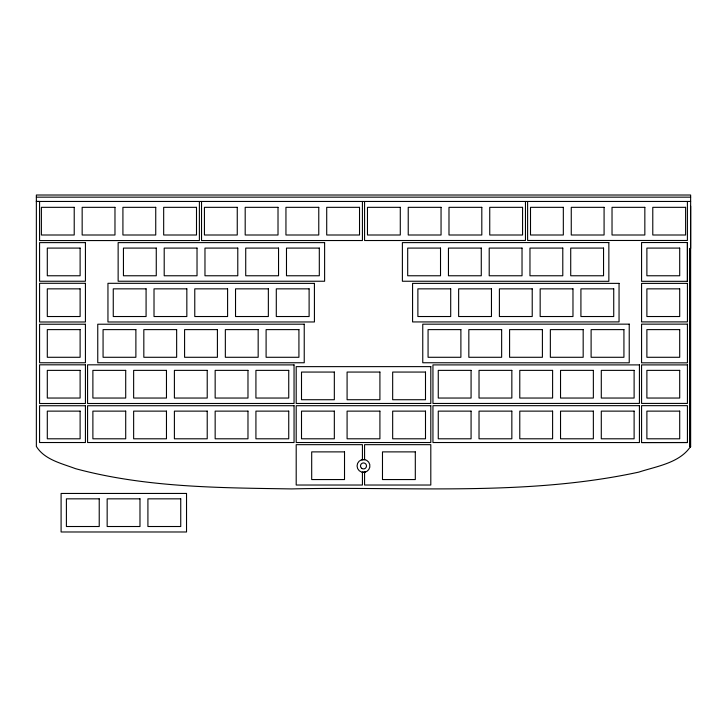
<?xml version="1.0" encoding="UTF-8"?>
<svg xmlns="http://www.w3.org/2000/svg" width="727" height="727" viewBox="0 0 727 727"><rect width="100%" height="100%" fill="white"/><g stroke="black" fill="none" stroke-linecap="round" stroke-linejoin="round"><path stroke-width="1.09" d="M199.389 201.461L199.389 240.555L39.576 240.573L39.576 201.461L36.35 201.461L690.641 201.461M201.533 201.461L201.533 240.555L362.428 240.528L362.419 201.461M690.641 206.141L690.641 446.414C679.6 463.099 656.499 466.28 638.815 472.114C524.939 496.723 407.102 486.163 291.672 488.917C219.418 487.808 145.791 487.617 75.535 468.67C61.904 463.49 44.465 459.764 36.359 446.414L36.359 195.018L690.641 195.018L690.65 248.416L689.559 248.416L689.569 446.414L690.641 446.414L690.414 447.205M641.577 442.561L641.568 405.666L687.424 405.657L687.424 442.525L641.577 442.561L687.424 442.525M361.446 459.827A6.434 6.434 0 0 1 369.807 467.188A6.434 6.434 0 0 1 359.247 470.751A6.434 6.434 0 0 1 361.446 459.827L364.772 459.609M365.554 472.023L362.228 472.232M36.359 197.162L690.641 197.162M687.406 242.518L641.568 242.545L641.568 281.313L687.424 281.331L687.406 242.518L687.406 281.331M687.406 201.461L687.406 240.473L527.611 240.473L527.611 201.461M525.467 201.461L525.467 240.473L364.581 240.528L364.572 201.461M364.572 459.6L364.572 444.67L430.802 444.67L430.802 485.027L364.572 485.027L364.572 472.214M362.428 459.628L362.428 444.67L296.198 444.67L296.198 485.027L362.428 485.027L362.428 472.241M85.432 283.303L85.432 321.988L39.576 321.997L39.576 283.285L85.432 283.303M74.218 207.331L41.394 207.331L41.394 235.003L74.218 235.003L74.218 207.331M114.975 207.331L82.16 207.331L82.16 235.003L114.975 235.003L114.975 207.331M155.742 207.331L122.918 207.331L122.918 235.003L155.742 235.003L155.742 207.331M196.499 207.331L163.675 207.331L163.675 235.003L196.499 235.003L196.499 207.331M237.256 207.331L204.432 207.331L204.432 235.003L237.256 235.003L237.256 207.331M278.014 207.331L245.19 207.331L245.19 235.003L278.014 235.003L278.014 207.331M318.771 207.331L285.947 207.331L285.947 235.003L318.771 235.003L318.771 207.331M359.529 207.331L326.714 207.331L326.714 235.003L359.529 235.003L359.529 207.331M400.286 207.331L367.471 207.331L367.471 235.003L400.286 235.003L400.286 207.331M441.053 207.331L408.229 207.331L408.229 235.003L441.053 235.003L441.053 207.331M481.81 207.331L448.986 207.331L448.986 235.003L481.81 235.003L481.81 207.331M522.568 207.331L489.744 207.331L489.744 235.003L522.568 235.003L522.568 207.331M563.325 207.331L530.501 207.331L530.501 235.003L563.325 235.003L563.325 207.331M604.082 207.331L571.258 207.331L571.258 235.003L604.082 235.003L604.082 207.331M644.84 207.331L612.025 207.331L612.025 235.003L644.84 235.003L644.84 207.331M685.606 207.331L652.782 207.331L652.782 235.003L685.606 235.003L685.606 207.331M85.432 242.618L39.576 242.618L39.576 281.24L85.432 281.24L85.432 242.618M324.615 242.618L118.137 242.618L118.137 281.24L324.615 281.24L324.615 242.618M608.853 242.545L402.385 242.618L402.385 281.24L608.853 281.313L608.853 242.545M80.115 248.089L47.3 248.089L47.3 275.769L80.115 275.769L80.115 248.089M156.269 248.089L123.445 248.089L123.445 275.769L156.269 275.769L156.269 248.089M197.026 248.089L164.202 248.089L164.202 275.769L197.026 275.769L197.026 248.089M237.784 248.089L204.969 248.089L204.969 275.769L237.784 275.769L237.784 248.089M278.541 248.089L245.726 248.089L245.726 275.769L278.541 275.769L278.541 248.089M319.307 248.089L286.483 248.089L286.483 275.769L319.307 275.769L319.307 248.089M440.517 248.089L407.693 248.089L407.693 275.769L440.517 275.769L440.517 248.089M481.274 248.089L448.45 248.089L448.45 275.769L481.274 275.769L481.274 248.089M522.031 248.089L489.207 248.089L489.207 275.769L522.031 275.769L522.031 248.089M562.789 248.089L529.965 248.089L529.965 275.769L562.789 275.769L562.789 248.089M603.546 248.089L570.722 248.089L570.722 275.769L603.546 275.769L603.546 248.089M679.7 248.089L646.885 248.089L646.885 275.769L679.7 275.769L679.7 248.089M314.418 283.385L107.95 283.312L107.95 321.988L314.428 321.961L314.418 283.385M619.05 283.376L412.572 283.385L412.582 321.934L619.05 321.907L619.05 283.376M687.424 283.385L641.568 283.385L641.568 321.907L687.424 321.897L687.424 283.385M80.115 288.855L47.3 288.855L47.3 316.527L80.115 316.527L80.115 288.855M146.082 288.855L113.258 288.855L113.258 316.527L146.082 316.527L146.082 288.855M186.839 288.855L154.015 288.855L154.015 316.527L186.839 316.527L186.839 288.855M227.596 288.855L194.772 288.855L194.772 316.527L227.596 316.527L227.596 288.855M268.354 288.855L235.53 288.855L235.53 316.527L268.354 316.527L268.354 288.855M309.111 288.855L276.296 288.855L276.296 316.527L309.111 316.527L309.111 288.855M450.704 288.855L417.88 288.855L417.88 316.527L450.704 316.527L450.704 288.855M491.461 288.855L458.637 288.855L458.637 316.527L491.461 316.527L491.461 288.855M532.219 288.855L499.394 288.855L499.394 316.527L532.219 316.527L532.219 288.855M572.976 288.855L540.161 288.855L540.161 316.527L572.976 316.527L572.976 288.855M613.733 288.855L580.918 288.855L580.918 316.527L613.733 316.527L613.733 288.855M679.7 288.855L646.885 288.855L646.885 316.527L679.7 316.527L679.7 288.855M85.422 324.233L39.576 324.233L39.576 362.755L85.432 362.755L85.422 324.233M304.231 324.197L97.754 324.224L97.763 362.755L304.231 362.755L304.231 324.197M629.228 324.151L422.76 324.178L422.76 362.755L629.237 362.828L629.228 324.151M687.424 324.142L641.568 324.151L641.577 362.828L687.424 362.846L687.424 324.142M80.115 329.613L47.3 329.613L47.3 357.284L80.115 357.284L80.115 329.613M135.885 329.613L103.07 329.613L103.07 357.284L135.885 357.284L135.885 329.613M176.652 329.613L143.828 329.613L143.828 357.284L176.652 357.284L176.652 329.613M217.409 329.613L184.585 329.613L184.585 357.284L217.409 357.284L217.409 329.613M258.167 329.613L225.343 329.613L225.343 357.284L258.167 357.284L258.167 329.613M298.924 329.613L266.1 329.613L266.1 357.284L298.924 357.284L298.924 329.613M460.891 329.613L428.067 329.613L428.067 357.284L460.891 357.284L460.891 329.613M501.648 329.613L468.833 329.613L468.833 357.284L501.648 357.284L501.648 329.613M542.406 329.613L509.591 329.613L509.591 357.284L542.406 357.284L542.406 329.613M583.172 329.613L550.348 329.613L550.348 357.284L583.172 357.284L583.172 329.613M623.93 329.613L591.106 329.613L591.106 357.284L623.93 357.284L623.93 329.613M679.7 329.613L646.885 329.613L646.885 357.284L679.7 357.284L679.7 329.613M639.424 364.899L432.947 364.899L432.956 403.458L639.424 403.421L639.424 364.899M687.424 364.899L641.568 364.899L641.568 403.421L687.424 403.421L687.424 364.899M85.432 364.827L39.576 364.809L39.576 403.512L85.432 403.503L85.432 364.827M294.044 364.899L87.576 364.827L87.576 403.503L294.053 403.476L294.044 364.899M430.802 366.626L296.198 366.644L296.198 403.458L430.802 403.458L430.802 366.626M80.115 370.37L47.3 370.37L47.3 398.042L80.115 398.042L80.115 370.37M125.707 370.37L92.883 370.37L92.883 398.042L125.707 398.042L125.707 370.37M166.465 370.37L133.641 370.37L133.641 398.042L166.465 398.042L166.465 370.37M207.222 370.37L174.398 370.37L174.398 398.042L207.222 398.042L207.222 370.37M247.98 370.37L215.156 370.37L215.156 398.042L247.98 398.042L247.98 370.37M288.737 370.37L255.922 370.37L255.922 398.042L288.737 398.042L288.737 370.37M471.078 370.37L438.263 370.37L438.263 398.042L471.078 398.042L471.078 370.37M511.844 370.37L479.02 370.37L479.02 398.042L511.844 398.042L511.844 370.37M552.602 370.37L519.778 370.37L519.778 398.042L552.602 398.042L552.602 370.37M593.359 370.37L560.535 370.37L560.535 398.042L593.359 398.042L593.359 370.37M634.117 370.37L601.293 370.37L601.293 398.042L634.117 398.042L634.117 370.37M679.7 370.37L646.885 370.37L646.885 398.042L679.7 398.042L679.7 370.37M334.329 372.06L301.505 372.06L301.505 399.732L334.329 399.732L334.329 372.06M379.912 372.06L347.088 372.06L347.088 399.732L379.912 399.732L379.912 372.06M425.495 372.06L392.671 372.06L392.671 399.732L425.495 399.732L425.495 372.06M85.422 405.748L39.576 405.748L39.576 442.525L85.432 442.525L85.422 405.748M294.053 405.711L87.576 405.748L87.576 442.525L294.053 442.525L294.053 405.711M430.802 405.693L296.198 405.711L296.198 442.525L430.802 442.525L430.802 405.693M639.424 405.666L432.947 405.693L432.947 442.525L639.424 442.561L639.424 405.666M80.115 411.128L47.3 411.128L47.3 438.799L80.115 438.799L80.115 411.128M125.707 411.128L92.883 411.128L92.883 438.799L125.707 438.799L125.707 411.128M166.465 411.128L133.641 411.128L133.641 438.799L166.465 438.799L166.465 411.128M207.222 411.128L174.398 411.128L174.398 438.799L207.222 438.799L207.222 411.128M247.98 411.128L215.156 411.128L215.156 438.799L247.98 438.799L247.98 411.128M288.737 411.128L255.922 411.128L255.922 438.799L288.737 438.799L288.737 411.128M334.329 411.128L301.505 411.128L301.505 438.799L334.329 438.799L334.329 411.128M379.912 411.128L347.088 411.128L347.088 438.799L379.912 438.799L379.912 411.128M425.495 411.128L392.671 411.128L392.671 438.799L425.495 438.799L425.495 411.128M471.078 411.128L438.263 411.128L438.263 438.799L471.078 438.799L471.078 411.128M511.844 411.128L479.02 411.128L479.02 438.799L511.844 438.799L511.844 411.128M552.602 411.128L519.778 411.128L519.778 438.799L552.602 438.799L552.602 411.128M593.359 411.128L560.535 411.128L560.535 438.799L593.359 438.799L593.359 411.128M634.117 411.128L601.293 411.128L601.293 438.799L634.117 438.799L634.117 411.128M679.7 411.128L646.885 411.128L646.885 438.799L679.7 438.799L679.7 411.128M344.516 451.885L311.692 451.885L311.692 479.556L344.516 479.556L344.516 451.885M415.308 451.885L382.484 451.885L382.484 479.556L415.308 479.556L415.308 451.885M186.53 493.442L61.095 493.46L61.095 531.982L186.53 531.982L186.53 493.442M99.226 498.84L66.402 498.84L66.402 526.512L99.226 526.512L99.226 498.84M139.984 498.84L107.16 498.84L107.16 526.512L139.984 526.512L139.984 498.84M180.741 498.84L147.917 498.84L147.917 526.512L180.741 526.512L180.741 498.84M361.655 468.297A2.999 2.999 0 0 0 366.472 466.334A2.999 2.999 0 0 0 362.364 463.144A2.999 2.999 0 0 0 361.655 468.297"/></g></svg>
